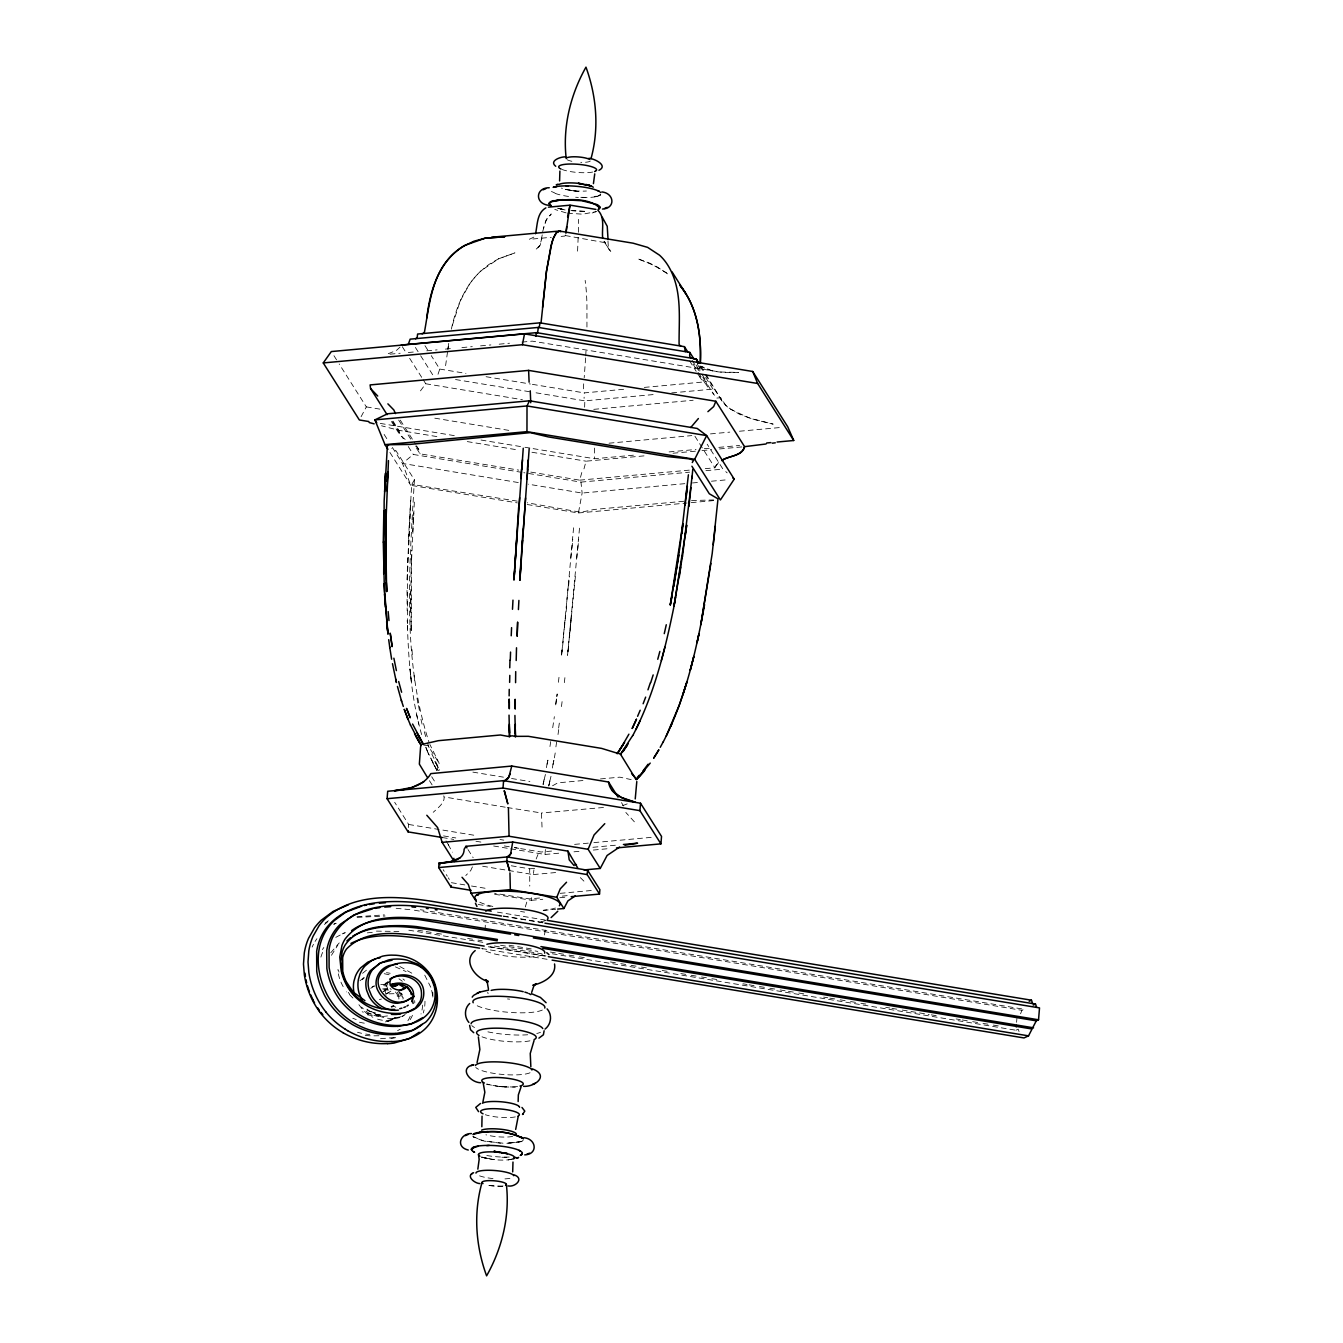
<?xml version="1.0" encoding="UTF-8"?>
<svg xmlns="http://www.w3.org/2000/svg" width="1343" height="1343" viewBox="0 0 1343 1343"><rect width="100%" height="100%" fill="white"/><g stroke="black" fill="none" stroke-linecap="round" stroke-linejoin="round"><path stroke-width="0.75" stroke-dasharray="5 3.75" d="M407.013 590.416L407.164 610.78M410.673 612.022L411.042 571.312L414.366 501.543M511.28 865.782L529.679 868.82L529.763 886.095M407.214 579.874L411.126 493.469L411.797 484.353L414.416 479.837L396.067 450.845L391.736 448.31M485.142 930.195L485.36 921.97M586.941 327.054L586.941 304.341A70.491 11.013 -87.3 0 0 586.119 289.064L585.162 280.385M607.993 241.236L608.312 247.062L610.78 251.611M407.13 579.79L407.634 558.503M408.423 539.114L410.656 500.217L407.332 570.003L407.5 628.994L407.332 620.432M411.243 559.83L411.579 550.412M411.529 559.88L411.227 630.303L410.84 621.675M578.447 232.272L578.38 219.362M507.268 807.529L541.464 812.985L542.152 830.259M412.721 531.61L413.778 513.076M585.716 355.861L586.068 349.818M412.939 522.125L413.493 513.009M699.804 371.054L700.307 363.198M585.615 357.876L584.188 377.736M583.685 383.829L583.5 388.312A5.741 0.89 -87.3 0 0 583.601 390.36L583.668 390.914M578.161 237.409L577.423 254.666M414.416 479.837C409.397 567.283 401.624 658.053 429.156 742.696M568.307 585.716L561.575 655.099L563.624 637.237M408.44 827.557L408.692 824.468L394.691 802.325M494.593 894.237L531.442 900.314L531.744 896.671M510.776 848.826L545.006 854.467L545.409 849.515M552.292 953.782L1015.929 1030.232L1016.416 1024.289M1016.584 1022.308L1016.92 1018.347M564.446 627.399L565.302 617.243M571.228 617.562L569.516 637.472M644.019 455.881L586.068 461.186L583.97 468.875M561.575 655.099L562.331 646.638M570.842 557.681L571.665 548.297M573.579 527.782L566.31 606.767M571.984 548.347L572.773 539.282M568.542 646.94L567.535 655.367L579.521 528.068M576.768 558L577.608 548.615M577.876 548.599L578.665 539.533M568.609 585.766L569.466 576.449M575.375 576.684L567.535 655.367M566.628 606.818L563.305 637.186M653.118 394.59L584.826 400.852L584.641 407.181M623.605 389.302L584.272 392.895L584.087 398.351M530.804 472.098L579.723 480.156L581.838 472.333M548.901 785.873L550.026 779.712M542.236 234.874L540.239 245.114L535.672 249.513L539.634 246.256L541.867 238.114M558.419 682.294L559.376 673.884M564.345 682.63L565.302 674.22M543.294 784.111L544.1 779.343M447.907 349.667L448.293 346.494M561.475 706.586L562.381 699.283M448.73 343.388L445.607 365.581A5.741 4.348 -70.5 0 1 444.164 367.361L443.576 367.814M482.641 866.235L533.322 874.578L533.91 869.928M552.712 727.721L554.357 716.675M558.638 728.057L559.611 720.973M558.016 734.52L558.923 728.007M544.486 934.98L545.527 927.895M549.959 746.54L550.865 740.648M555.901 746.876L556.791 741M554.407 757.888L555.263 752.617M439.127 770.613A4.079 1.377 44.2 0 0 437.23 770.059L439.161 763.277L429.911 744.509M527.195 504.515L578.413 512.976L582.123 493.066L580.965 482.12L523.804 472.686M705.663 377.484L713.015 389.101L712.915 392.945L714.493 395.295M542.673 231.55L545.946 220.403L551.251 213.973L546.668 219.027L543.327 228.192M545.426 774.458L543.092 784.027M550.999 776.304L548.615 785.957M525.331 906.911L527.312 900.347M702.389 375.05L706.603 381.697L706.452 385.005L707.744 387.019M451.366 329.153C455.092 311.593 461.572 294.251 472.635 279.965A70.205 53.132 -70.5 0 1 481.264 270.614L498.337 258.897L514.923 252.87L498.488 258.83L488.869 264.504L480.223 271.588A70.491 53.351 -70.5 0 0 469.026 284.901L460.129 301.151L451.617 327.658M543.059 784.614L543.915 780.921M548.985 784.883L549.858 781.206M705.26 468.657L714.896 467.784L718.186 462.664M443.761 795.845C446.061 801.989 437.365 808.469 433.218 812.297M387.691 981.683L387.724 985.074M523.434 1139.569L522.662 1140.845A25.551 5.49 4.7 0 1 520.631 1141.852L522.662 1140.845M320.893 957.123L321.615 954.907A36.328 33.172 65.2 0 1 323.462 950.659M536.159 858.983L537.972 854.517M565.537 234.975L564.832 236.066L559.041 236.586M472.434 866.856L470.721 870.533L465.786 875.535M1020.546 1013.814L1021.922 1010.322L1024.189 1009.281L430.146 911.326M331.452 955.293L337.848 945.086M423.129 379.616L425.748 383.762L419.536 392.122M312.13 947.067L313.456 944.28M715.265 466.306L719.344 461.824M361.099 416.699L366.337 406.895L339.191 364.003M407.886 1020.764L409.179 1018.531A31.208 28.488 65.2 0 0 411.092 1013.831M410.152 1019.723L411.428 1017.49A31.208 28.488 65.2 0 0 412.502 1015.107M330.731 952.808L339.242 942.904M322.438 949.551L323.814 947.52M315.085 941.426L316.914 938.723M390.897 991.134L385.961 993.954L393.852 993.686L398.703 996.959A6.933 6.346 65.2 0 1 398.871 999.024M400.08 347.065L396.47 350.422L387.825 353.864M565.336 235.545L606.885 242.999L604.736 242.059M533.859 237.123L529.226 239.323L551.318 237.291M370.702 988.347L374.344 985.88L370.601 987.659M362.56 973.306L368.385 968.588M359.991 980.743L364.608 977.033M362.257 979.702L364.322 977.754M438.019 374.261L439.765 369.073L431.254 355.626M521.823 472.367L413.258 454.454L402.48 463.436L410.723 485.31L517.324 502.886M597.165 196.397L600.724 194.668L594.261 196.75L597.282 196.246M324.418 924.488L327.474 921.986M395.01 1017.44L390.074 1020.646L395.832 1017.541M391.736 1007.334L393.65 1005.89L398.082 1008.744M325.207 923.027L328.38 920.778M390.36 981.229C378.76 985.594 387.724 982.488 387.422 989.338A7.689 7.017 65.2 0 1 386.381 993.216M383.074 991.587L387.237 989.22L385.844 983.311M387.237 989.22L383.88 991.218M402.363 1016.198L405.2 1014.401M335.8 937.347L344.446 932.831M552.544 785.773L557.815 782.851L583.013 780.535M397.578 1030.635L400.18 1029.258M336.002 923.229L333.736 924.269L337.496 922.607M384.048 984.436L388.58 982.354M381.446 999.041L379.397 999.528M391.401 1006.931L393.65 1005.89M401.859 1016.567L404.125 1015.526M1015.929 1030.232L1018.195 1029.191L1019.371 1032.448M386.767 993.585L389.05 992.544M392.341 1019.606L385.676 1022.308M627.198 803.886L622.363 805.75M521.638 1141.298L505.572 1143.413L519.523 1142.037L508.023 1143.246M399.593 1017.608L387.422 1020.512A33.659 30.721 65.2 0 1 381.294 1020.042A33.407 30.503 65.2 0 1 375.553 1018.43M342.196 933.872L345.47 932.646M391.048 1006.511L393.868 1005.454M372.078 986.92L373.992 986.266M567.535 213.184L582.828 214.192L596.393 211.573L595.117 211.993M592.213 212.983L594.11 212.345M390.192 1020.512L385.323 1021.905M512.472 1158.992L508.208 1159.848L514.453 1158.858M401.087 1016.752L391.938 1018.43A33.659 30.721 65.2 0 1 385.827 1017.96A33.407 30.503 65.2 0 1 374.949 1013.814L372.632 1012.269A35.539 32.45 65.2 0 1 370.433 1010.557M395.698 1037.652L388.261 1039.23M382.587 988.952L388.077 988.33M387.489 1015.912L382.369 1016.584A27.548 25.148 65.2 0 1 377.349 1016.215A27.33 24.963 65.2 0 1 368.452 1012.807L366.538 1011.548A29.126 26.591 65.2 0 1 361.603 1007.065M394.221 1037.535L379.733 1038.777M356.986 916.715L384.4 914.885M357.137 917.37L385.105 916.01M367.31 932.848L374.143 932.16M562.247 896.134L568.139 895.529M390.058 354.166L400.18 353.243M408.289 352.504L416.38 351.748M426.738 350.808L437.079 349.868M445.356 349.096L453.632 348.341M461.925 347.585L472.266 346.645M480.542 345.873L490.883 344.933M499.176 344.177L509.517 343.22M521.94 342.096L532.281 341.139L719.966 372.011L738.499 372.414C726.026 372.414 712.159 373.27 701.147 366.32M644.304 387.405L706.603 381.697M671.752 392.878L713.015 389.101M593.774 409.346L693.139 400.248M716.877 398.065L720.738 397.713L726.597 406.576L739.842 414.45L754.464 419.587L773.148 424.136L749.008 417.891L729.283 408.692L722.786 402.312L705.075 374.328M609.034 443.19L691.83 435.602M710.447 433.907L729.769 432.127M739.439 431.237L781.928 427.359M533.137 448.629L594.58 458.752L635.978 454.958M669.099 451.919L696.01 449.469M704.286 448.696L710.497 448.142M718.824 447.37L739.624 445.473M672.994 453.229L699.904 450.761M701.986 450.56L711.656 449.687M719.412 448.965L742.645 446.85M579.723 480.156L689.429 470.117M580.965 482.12L689.597 472.165M705.948 470.671L722.937 469.11L707.19 444.214M684.812 483.665L582.123 493.066L528.252 484.185M692.417 482.96L698.108 482.439M711.421 481.214L728.51 479.652M683.721 501.275L594.177 509.467L580.864 512.271L527.228 502.786M691.511 500.553L713.637 499.949M578.413 512.976L687.045 503.021M691.225 502.635L714.14 500.536M600.472 778.94L619.845 777.161L631.193 779.611M603.494 807.479L541.464 812.985M574.603 844.378L591.978 842.8M593.925 842.615L651.875 837.31M551.553 851.076L541.212 852.016L514.436 847.601M592.934 847.282L615.329 845.234M545.006 854.467L562.398 852.872M573.981 851.815L581.72 851.109M593.304 850.052L608.765 848.625M529.679 868.82L535.337 868.3M533.322 874.578L555.633 872.547M560.165 893.347L592.313 890.409M531.442 900.314L542.79 899.273M559.813 897.712L565.487 897.191M543.193 910.42L555.616 909.278M585.783 197.371L580.764 197.32M539.533 898.014L529.209 898.87L494.61 893.28M501.846 1157.263L506.865 1157.33M376.409 931.119L401.826 931.505M381.076 1015.661L375.385 1015.761A60.351 55.113 65.2 0 1 366.186 1014.569M378.944 1035.755L371.373 1035.873A78.717 71.867 65.2 0 1 363.416 1035.084M380.757 984.453L385.978 984.587M383.779 989.422L392.122 990.446M515.276 1087.108L499.277 1086.487L486.619 1084.389M473.005 1136.698L484.235 1141.114L503.004 1143.195M584.641 211.287L569.734 210.465M502.567 1186.423L487.828 1185.466M380.589 1014.754L377.635 1014.72A60.351 55.113 65.2 0 1 365.279 1012.74L362.174 1011.783M584.625 211.455L572.118 210.733M501.359 1086.672L508.275 1087.125M396.151 908.288L410.79 909.748M555.465 908.086L555.179 908.069A42.674 9.166 4.7 0 1 543.562 910.185M499.277 1086.487L502.735 1086.772M423.935 745.18L427.93 745.516L439.161 763.277M565.118 209.978L557.093 208.064L565.134 209.81M500.486 1143.229L482.288 1140.66L473.005 1136.531L474.566 1137.739M578.581 191.646L565.218 189.43L578.581 191.646L572.588 190.538A18.013 3.861 4.7 0 0 586.421 191.008M414.433 910.235L1021.922 1010.322M408.826 930.195L486.065 942.853M570.976 190.337L567.971 189.833A18.013 3.861 4.7 0 1 561.408 188.087M420.325 909.731L423.935 910.302M439.765 369.073L465.954 373.388M486.082 376.712L530.384 384.014M532.399 384.35L584.272 392.895M455.529 379.532L532.046 392.139M536.075 392.811L584.826 400.852M425.748 383.762L522.41 399.694M366.337 406.895L383.443 409.716M434.796 418.177L510.86 430.717M380.27 423.414L454.438 435.652M481.063 440.034L520.849 446.598M524.945 447.269L531.089 448.277M436.861 436.576L398.821 430.314L381.546 425.781M467.28 441.595L518.633 450.073M531.946 452.255L586.068 461.186M416.565 448.327L420.057 453.833L518.717 470.1M518.28 482.54L402.48 463.436L391.451 446.027M517.273 501.14L411.814 484.387M472.887 772.124L503.424 777.161M511.565 778.504L529.881 781.525M505.22 807.193L444.667 797.02M408.692 824.468L439.127 829.487M442.921 830.108L477.151 835.749M499.982 839.509L503.776 840.147M443.559 835.917L455.814 837.948M475.959 841.255L484.252 842.632M504.313 845.939L512.707 847.332M514.738 847.668L518.801 848.323M442.317 837.528L453.733 839.409M493.67 846.006L508.879 848.507M451.399 882.687L464.796 884.903M471.494 886.011L488.248 888.764M478.158 904.46L490.262 906.458M520.547 911.461L524.576 912.115M497.447 912.149L545.057 920.005M503.272 915.943L544.67 922.759M503.541 916.346L544.939 923.161M417.958 930.212L424.17 931.236M426.235 931.572L434.511 932.949M436.576 933.284L444.852 934.644M467.633 938.404L475.909 939.764M477.974 940.117L482.12 940.788M509.031 945.22L531.794 948.981M550.412 952.053L556.623 953.077M558.705 953.412L566.981 954.789M569.046 955.125L577.322 956.485M579.404 956.837L587.68 958.197M610.444 961.957L618.72 963.317M620.785 963.653L629.078 965.029M631.143 965.365L639.419 966.725M641.484 967.078L649.777 968.437M662.183 970.485L668.394 971.509M680.817 973.557L689.093 974.917M691.175 975.27L699.451 976.63M701.516 976.965L709.792 978.325M711.857 978.678L718.069 979.702M742.914 983.798L747.044 984.469M749.125 984.822L757.402 986.182M759.466 986.517L767.743 987.894M769.824 988.23L778.101 989.59M780.165 989.942L786.377 990.966M788.442 991.302L796.735 992.662M798.8 993.014L805.011 994.038M823.628 997.11L827.775 997.782M829.84 998.134L838.116 999.494M840.198 999.83L848.474 1001.206M850.539 1001.542L858.815 1002.902M860.897 1003.255L867.108 1004.279M885.725 1007.351L889.872 1008.022M891.937 1008.375L900.213 1009.735M902.295 1010.07L929.188 1014.502M931.27 1014.855L937.481 1015.879M956.098 1018.951L960.245 1019.622M962.31 1019.975L970.586 1021.335M972.668 1021.67L980.944 1023.047M983.009 1023.383L991.285 1024.743M993.367 1025.095L999.561 1026.119M500.553 945.254L537.804 951.398M494.425 946.009L542.035 953.866M490.094 946.714L545.98 955.931M488.298 946.781L546.265 956.334M481.717 948.527L547.944 959.439M386.465 972.651L390.192 973.272M384.216 973.692L391.669 975.337M383.712 985.644L386.364 986.081M566.125 212.899L554.777 209.441M562.952 209.424L555.616 207.729M558.621 208.518L561.693 209.189M484.454 1157.784L494.19 1159.647L481.549 1157.095L484.118 1157.834M554.877 193.039L552.326 191.848M712.143 370.786L701.096 366.27M395.379 966.876L406.14 971.593M398.367 991.604L403.219 994.878A6.933 6.346 65.2 0 1 403.404 996.942A6.849 6.245 65.2 0 1 402.917 999.074M399.811 966.49L412.519 973.591M352.789 1018.263L356.231 1019.572M370.702 1011.766L368.805 1010.507A29.126 26.591 65.2 0 1 367.008 1009.097M405.166 439.396L400.164 435.317L398.821 430.314L393.029 421.165M398.955 978.795L402.363 981.297M666.682 272.914L650.331 263.413L637.572 258.679L656.358 266.384L668.562 274.526M395.497 992.007L399.677 997.967M402.95 978.929L404.612 980.256M702.271 380.052L701.65 379.549A5.741 5.254 65.2 0 1 700.24 377.618L699.72 376.04M390.024 988.498L391.249 989.539M352.957 998.067L346.679 991.839M634.366 821.815L625.838 812.465M583.92 881.126L580.193 877.499M725.757 471.611L727.167 472.87M415.608 446.027L418.647 449.166L420.057 453.833M399.022 991.889L402.245 998.873M397.293 992.124L400.65 998.957M358.917 1004.715L362.106 1008.912A35.539 32.45 65.2 0 0 368.1 1014.351L370.416 1015.896A33.407 30.503 65.2 0 0 372.85 1017.239M448.176 844.478L452.406 852.15M424.741 975.136L430.767 987.239M700.777 366.186L704.974 372.817M706.032 374.479L722.769 402.279M699.837 366.051L703.967 372.582M697.269 364.205L701.466 370.853M696.094 365.095L700.291 371.742M689.547 360.814L696.194 371.323M697.302 373.069L700.626 378.323M609.873 250.621L603.981 241.304M604.149 241.606L609.168 249.529M694.935 436.24L702.288 447.874M704.387 451.181L714.896 467.784M424.959 345.655L428.115 350.641M415.407 347.468L419.604 354.099M420.661 355.761L433.386 375.872M402.296 346.695L406.493 353.327M409.649 358.312L422.256 378.222M400.315 420.174L415.423 444.063M416.498 445.758L418.647 449.166M398.72 420.107L411.311 440.017M392.441 421.584L403.269 438.691M408.238 446.514L413.258 454.454M391.417 421.501L400.164 435.317M621.507 802.61L623.488 805.968M384.115 434.41L388.698 441.662M333.954 355.71L336.573 359.857M389.906 452.44L410.723 485.31M431.691 776.758L436.005 783.573M429.441 780.669L433.688 787.384M468.002 849.565L473.139 857.673M446.01 840.869L450.593 848.088M443.173 869.693L444.197 871.322M446.245 874.562L447.286 876.19M448.31 877.818L449.334 879.447M692.165 360.411L698.578 370.55M702.842 377.299L713.519 394.204M693.106 364.171L697.37 370.92M698.427 372.615L706.938 386.096M436.828 770.227L427.997 752.718L436.828 770.227L431.338 760.138M434.847 761.38L438.859 768.465M431.791 753.943L439.581 769.841M435.804 763.093L438.59 768.481M343.153 986.635L341.592 983.58A41.482 37.873 65.2 0 1 338.235 973.373L337.697 969.797M400.936 993.014L402.9 997.916M425.781 747.178L427.913 752.584M425.966 747.615L427.981 752.768M427.443 743.032L429.391 748.555L428.283 745.197M421.618 734.571C411.008 697.504 408.39 658.708 407.248 620.348M424.304 731.75L425.932 737.441M384.971 990.261L386.364 996.17M420.947 719.26L422.407 725.539M416.582 714.342L418.815 724.246M338.453 969.831L338.956 972.131M418.512 705.595L419.805 712.462M417.002 698.125L418.227 705.579M414.097 675.495L414.937 683.083M411.999 649.592L412.57 658.271M411.227 630.303L410.605 591.743M594.546 448.075L594.58 458.752M600.724 194.752A25.551 5.49 4.7 0 1 598.441 196.011M595.788 196.699A25.551 5.49 4.7 0 1 575.643 197.236M568.542 196.464A25.551 5.49 4.7 0 1 551.419 191.478M592.649 172.055A19.02 4.079 4.7 0 1 562.113 169.503M590.316 161.026A12.205 2.619 4.7 0 1 580.78 162.335M571.866 161.294A12.205 2.619 4.7 0 1 567.182 159.733M545.762 920.358A31.913 6.849 4.7 0 1 539.332 922.037M492.831 906.441A42.674 9.166 4.7 0 1 478.309 901.422M542.522 954.789A31.477 6.765 4.7 0 1 508.947 956.35A31.477 6.765 4.7 0 1 482.171 948.192M540.49 1032.28A36.11 7.756 4.7 0 1 536.764 1033.489M527.698 1034.765A36.11 7.756 4.7 0 1 484.957 1031.172M474.515 1027.513A36.11 7.756 4.7 0 1 471.796 1025.532M542.32 1010.054A36.11 7.756 4.7 0 1 508.577 1012.303A36.11 7.756 4.7 0 1 475.254 1004.682M529.948 1040.825A29.882 6.413 4.7 0 1 482.003 1036.813M517.575 1086.521A20.8 4.465 4.7 0 1 486.837 1083.952M530.049 1072.738A28.505 6.127 4.7 0 1 501.073 1074.299A28.505 6.127 4.7 0 1 475.791 1067.416M515.309 1116.906A19.457 4.18 4.7 0 1 485.31 1114.724M509.232 1157.045A25.551 5.49 4.7 0 1 485.192 1155.232M512.64 1136.43A18.131 3.895 4.7 0 1 485.931 1134.785M511.633 1159.244A18.013 3.861 4.7 0 1 491.303 1159.294L481.549 1157.095L486.854 1158.522A18.013 3.861 4.7 0 1 481.751 1157.062M509.92 1178.315A19.02 4.079 4.7 0 1 502.383 1178.986M492.999 1178.566A19.02 4.079 4.7 0 1 478.36 1175.326M503.037 1185.919A12.205 2.619 4.7 0 1 485.83 1184.677M509.652 999.142A22.059 4.734 4.7 0 1 507.503 998.94M488.18 993.635A22.059 4.734 4.7 0 1 487.862 992.192M431.657 990.429A42.976 39.249 65.2 0 1 432.748 997.161M424.976 1001.223A37.671 34.398 65.2 0 1 423.28 1012.941M379.616 1015.157A27.33 24.963 65.2 0 1 372.699 1012.857M422.642 1005.135A37.671 34.398 65.2 0 1 421.014 1013.982M369.745 1034.563A78.717 71.867 65.2 0 1 365.682 1034.043M361.636 1033.287A78.717 71.867 65.2 0 1 357.507 1032.263M414.668 1000.569A31.208 28.488 65.2 0 1 414.786 1002.969M375.285 1012.605A21.37 19.507 65.2 0 1 373.388 1012.37M371.507 1011.934A21.37 19.507 65.2 0 1 364.977 1008.744M364.306 1023.181A66.478 60.704 65.2 0 1 357.423 1021.687M349.533 994.038A49.624 45.309 65.2 0 1 348.257 992.376M432.748 992.208A31.208 28.488 65.2 0 1 432.815 997.026M556.438 698.948L555.532 706.25L557.194 693.945L556.438 698.948M547.289 762.757L546.383 767.793L547.91 760.155L547.289 762.757M553.232 763.126L552.309 768.162L553.853 760.423L553.232 763.126M411.344 681.74L409.984 668.965L411.344 681.74"/><path stroke-width="1.5" d="M385.794 572.722L386.666 591.508L385.575 531.056L388.463 460.599M526.96 431.657L527.01 405.955L529.495 400.802L697.202 428.451L706.653 435.585L734.218 479.132L720.402 499.965L694.667 459.306L526.96 431.657L384.988 444.651L374.915 419.889L387.523 413.795L529.495 400.802M383.292 542.136L383.846 510.894M515.175 733.127L515.326 724.347M516.518 647.779L516.199 660.504M509.131 695.875L509.232 689.379M509.635 682.395L509.803 675.378M515.578 682.664L515.712 671.601M385.693 519.456L385.961 509.92M386.18 509.87L386.029 572.672M509.752 667.773L509.987 660.202M510.273 660.236L510.558 652.077M426.805 815.268L437.6 827.54L442.149 842.38L509.064 836.253L508.409 807.781M523.015 529.276L519.909 580.126L520.899 561.139M462.026 877.281L468.354 884.5L471.04 893.213L510.34 889.62L509.954 872.9M608.043 239.642L607.237 226.312L602.235 217.18M511.213 635.776L511.582 627.634M514.654 570.893L513.966 579.84L516.652 539.92M593.421 183.638L594.748 173.851M384.585 491.907L385.542 473.156L385.038 482.389M386.918 490.833L387.875 472.148M515.292 560.87L523.25 448.243M515.678 1129.413L518.163 1116.671M512.489 609.286L512.976 600.136M518.415 609.571L518.902 600.422M523.334 529.31L529.192 448.528M387.153 481.348L387.657 472.182M530.737 402.749L530.25 390.813M518.65 507.251L513.966 579.84M421.266 745.583L421.299 744.878A4.079 1.645 56.8 0 1 422.692 744.24L438.406 740.681L500.435 734.99L509.517 736.652L509.383 724.112M519.909 580.126L525.566 497.968M687.7 351.816L684.426 346.662L539.936 322.84L539.282 327.524M694.113 359.236L689.782 352.386L538.358 327.423L537.569 332.812M518.918 507.251L519.623 497.665M520.765 478.561L521.504 469.026M526.993 478.863L527.715 469.328M721.829 460.498C728.712 455.579 742.444 456.318 744.576 446.665L715.853 401.272L528.622 370.399L529.108 382.184M521.789 469.026L522.494 459.843M527.396 469.295L528.118 460.095M521.739 550.798L522.595 540.222M442.317 837.528L408.087 831.888L387.086 798.699L387.691 791.262L503.608 780.652L640.527 803.232L661.528 836.42L660.924 843.857L616.487 847.92M408.087 831.888L408.188 830.645M420.611 746.658L419.352 764.117L427.326 777.312M471.141 890.359L451.03 887.051L438.691 867.561L439.06 863.196C447.924 862.374 464.124 861.434 464.141 849.229L465.954 846.308L512.724 842.027L567.971 851.143L577.725 867.964M451.03 887.051L451.147 885.591M387.086 798.699L503.004 788.072L503.608 780.652M438.691 867.561L506.764 861.316L509.601 870.6L506.764 861.316L507.134 856.952L510.592 854.165L512.724 842.027M571.161 896.671L599.515 894.069L587.176 874.578L587.546 870.214L507.134 856.952L439.06 863.196L440.084 864.825M599.515 894.069L599.885 889.704L587.546 870.214M636.8 781.542L635.239 798.917M660.924 843.857L639.923 810.652L640.527 803.232M533.322 937.901L1036.276 1020.831L1038.542 1019.79L1039.516 1007.905L439.279 908.942C403.118 903.352 352.286 899.323 332.476 937.666A49.876 45.528 65.2 0 0 329.052 949.518L329.102 967.514A65.371 59.68 65.2 0 0 333.836 984.218L336.17 989.254A61.862 56.473 65.2 0 0 359.588 1014.821L361.569 1016.013A71.532 65.303 65.2 0 0 373.774 1021.587L377.853 1022.862A78.717 71.867 65.2 0 0 393.986 1025.431C408.222 1026.237 424.858 1021.738 431.774 1008.089A31.208 28.488 65.2 0 0 434.242 986.35L431.858 979.719A25.752 23.502 65.2 0 0 426.554 972.349C407.886 949.014 357.188 972.198 387.59 998.302A21.37 19.507 65.2 0 0 399.912 1002.231L405.955 1001.106M680.783 346.091L680.263 345.739A5.741 4.348 -70.6 0 1 679.088 344.194C678.853 318.392 682.479 290.138 668.68 266.602A70.491 53.351 -70.5 0 0 659.514 255.17L647.611 247.364L633.073 243.184L559.83 231.114L556.657 232.373L553.87 237.107A70.205 10.962 -87.3 0 0 551.721 243.452L546.467 271.37L541.195 321.447A5.741 0.89 -87.3 0 1 540.826 322.74L540.675 322.992M565.923 233.246L569.969 205.328L567.602 216.978M542.538 307.48L546.416 271.706L550.764 247.162A70.491 11.013 -87.3 0 1 553.618 237.711L556.12 233.011L559.242 231.046L560.971 231.617L559.83 231.114M691.897 478.528L692.77 469.395M691.897 466.239L709.322 493.771L718.001 498.841L712.21 553.484L700.828 624.68M566.679 226.665L566.091 232.171M426.738 318.09C429.458 296.031 435.417 272.982 450.946 256.312A70.491 64.363 65.2 0 1 463.973 245.92L474.113 241.169L485.394 238.131L504.733 236.771L485.209 238.164L465.198 245.232A70.205 64.095 65.2 0 0 455.126 252.299C431.842 272.142 429.424 304.374 424.455 332.141A5.741 5.254 65.2 0 1 422.776 333.551L422.071 333.853M715.853 401.272L713.67 406.593L707.912 411.663M687.112 486.3L685.115 504.934M686.441 495.517L687.398 486.367M690.906 487.61L688.993 506.311M688.405 474.784L680.229 545.006L673.85 586.354M692.115 476.094L682.513 556.287M715.332 526.137L713.251 544.637M481.835 1126.727L482.053 1116.167M559.595 180.952L559.897 171.098M512.976 1162.048L512.69 1171.902M618.065 797.154L608.564 782.012L511.767 766.047L508.812 777.278L504.75 780.619L507.872 778.688L510.172 774.021M682.848 523.904L670.275 604.921L672.071 596.191M681.925 533.473L683.134 523.971M685.434 534.699L686.642 525.214M686.743 525.281L673.985 606.23L682.429 556.22M710.867 563.422L700.828 624.596M549.253 187.751C535.37 187.55 534.699 203.649 548.464 205.278M469.63 1025.38L470.52 1029.712L473.743 1032.717M472.618 1065.1L473.777 1064.63C458.232 1067.87 470.134 1082.659 480.693 1082.727M471.494 1133.559C460.313 1133.274 455.193 1147.04 468.271 1150.044M602.487 209.055C615.698 208.484 614.523 193.258 601.865 191.915M538.929 1038.139L543.395 1034.798L544.116 1030.769M523.619 1086.353C535.135 1086.974 549.841 1075.407 532.298 1068.843M524.727 1154.879C538.19 1154.359 536.545 1138.998 524.106 1137.722M678.92 554.995L670.275 604.921M679.189 577.456L680.783 566.998M689.782 352.386L689.664 356.18L690.957 358.094M698.847 363.13L696.228 358.984L536.478 332.644L535.773 336.27M704.571 604.568C695.993 651.607 685.299 699.183 663.207 741.974M684.426 346.662L685.35 351.614M673.985 606.23L675.579 597.417M368.855 421.534L359.353 419.973L323.26 362.929L522.41 344.698L524.509 333.87L752.718 371.491L787.737 426.822L793.73 440.504L777.077 442.032M673.8 607.305C664.835 651.288 653.789 695.556 632.788 735.544M531.677 992.376L533.708 986.266L536.193 983.647L533.893 984.906M477.839 1169.149L479.166 1159.362L478.494 1154.56M664.265 633.644L666.279 624.747M591.004 158.642C599.297 128.592 596.577 96.26 585.968 67.15C570.422 94.749 562.566 126.981 566.209 158.608M482.036 1182.461C473.273 1213.065 475.724 1246.119 486.602 1275.85C502.148 1248.268 510.021 1216.019 506.361 1184.392M535.538 233.749C537.553 224.835 536.797 213.033 545.862 207.88M661.344 660.555L664.852 647.276M657.751 659.279L659.866 651.422M557.681 909.093L563.892 908.523L556.757 897.275L560.266 888.848L566.545 882.233M584.02 869.945L600.254 868.451L588.116 849.296L594.076 834.943L604.786 823.679M599.868 208.115C589.241 197.303 567.317 199.234 552.426 200.997A25.551 5.49 4.7 0 0 550.177 201.97L562.23 199.671L581.804 200.728L596.812 204.489L599.952 206.889L598.239 209.508A25.551 5.49 4.7 0 0 599.297 208.736L599.297 208.736M521.806 1154.527L522.309 1153.503M682.865 694.684L686.861 682.059L679.239 705.243L666.296 735.947M511.767 766.047L430.834 773.618C424.237 785.353 407.936 789.953 394.372 790.725L411.965 787.468L423.683 781.945M650.683 682.714L653.168 674.925M482.943 1101.797L484.84 1092.262L483.195 1082.962M647.964 689.832L650.398 682.63M477.067 1062.598L479.854 1049.504L478.36 1036.914M563.892 908.523L567.904 900.901L575.224 895.949M600.254 868.451L607.086 855.491L619.576 847.047M475.288 1146.754L471.343 1149.457L472.467 1147.761L478.309 1146.25M510.995 853.057L509.098 856.347L507.134 856.952M643.129 703.749L645.664 697.118M552.091 960.127L1024.004 1037.938L1028.52 1035.856L1036.276 1020.831M690.722 427.544L698.394 418.529M637.589 716.323L640.191 710.246M670.761 726.362L672.088 723.323M534.01 1040.707L530.25 1053.483L530.854 1066.862M635.843 729.669L640.158 720.587M694.667 459.306L706.653 435.585L527.01 405.955L374.915 419.889L376.762 422.793M619.593 750.334L628.91 734.168M521.101 1086.772L518.348 1094.914L518.146 1101.545M660.236 747.329L663.224 741.856M509.031 715.131L509.517 736.652L510.592 736.182A4.079 3.593 19.9 0 1 514.335 736.367L528.37 736.317L601.647 748.404L618.166 753.473A4.079 2.501 -44.5 0 1 620.5 754.296L632.687 735.528M692.283 462.529L693.576 460.229L689.698 458.903L667.824 456.62L548.263 436.895L530.3 432.631L409.984 444.415L389.504 444.734L387.388 445.708L384.165 500.788L383.695 573.763M623.102 751.576L628.188 743.686M472.199 997.144L473.122 995.868M623.303 744.274L617.125 753.708L624.562 742.444M627.013 745.583L620.348 754.464M323.26 362.929L331.318 351.564L524.509 333.87M557.781 911.242L551.1 917.588M642.777 771.218L648.098 764.201M650.23 763.093L636.431 779.662L644.892 770.244M637.002 777.866L639.184 775.347M639.134 776.741L643.599 771.789M469.681 1003.473C464.292 1008.341 464.141 1017.054 468.892 1022.426M475.187 950.609C461.958 961.118 475.724 978.476 488.315 981.515L485.562 979.685L487.576 982.656L487.123 981.599L488.432 988.952M545.04 1029.091C551.352 1024.356 552.393 1014.771 547.105 1008.895M346.897 940.906L350.54 937.683M565.655 156.913C561.458 156.426 548.515 160.69 555.733 166.28M598.961 170.292C608.681 165.508 593.975 158.356 588.771 158.34M480.492 1103.476L475.758 1107.404L478.578 1111.651M523.199 1113.951L522.528 1114.472L524.794 1111.131L521.974 1107.455M473.609 1172.708C465.282 1175.914 474.851 1183.569 479.921 1183.569M508.04 1185.936C515.594 1187.43 524.828 1178.113 513.697 1174.772M422.927 1017.541L411.193 1024.071L397.461 1026.472M422.189 1024.373C412.704 1032.616 399.61 1035.05 387.372 1034.58A81.688 74.587 65.2 0 1 352.302 1024.457L350.17 1023.081A67.973 62.063 65.2 0 1 324.385 995.012L321.884 989.455A72.656 66.327 65.2 0 1 318.778 980.608A70.709 64.548 65.2 0 1 316.73 971.207L316.663 951.264A56.037 51.152 65.2 0 1 320.524 937.968C330.378 915.221 355.845 904.846 379.062 902.395A192.133 175.413 65.2 0 1 404.512 901.774A261.415 238.668 65.2 0 1 417.069 902.647L501.476 916.01M419.201 1032.247L409.598 1038.525L393.919 1043.091A81.251 74.184 65.2 0 1 387.439 1043.696M473.76 995.264L479.736 992.108L488.651 990.093M408.306 344.362L410.152 339.158L538.358 327.423M472.367 1173.429L471.376 1174.185M472.971 1134.55C488.567 1129.262 508.191 1131.024 522.931 1138.428M390.695 965.231C379.23 967.514 371.977 981.364 378.525 991.638A21.068 19.238 65.2 0 0 381.446 995.818A22.73 20.749 65.2 0 0 385.323 999.343L386.818 1000.334A21.337 19.473 65.2 0 0 397.646 1003.271L403.689 1002.147L413.997 996.489L406.711 986.769C401.188 994.29 385.525 987.743 391.048 978.946C401.758 970.166 423.062 976.21 423.716 991.436A19.155 17.493 65.2 0 1 422.407 1000.317C417.824 1011.329 404.327 1013.931 393.633 1013.411A66.478 60.704 65.2 0 1 380.019 1011.245C364.86 1007.166 351.547 996.422 345.05 982.035A53.821 49.137 65.2 0 1 341.223 971.09L339.762 956.955L341.961 945.506A36.328 33.172 65.2 0 1 345.033 939.126C366.639 911.024 407.416 916.732 438.305 920.811L1038.542 1019.79M413.997 996.489L405.787 1001.307M474.331 1133.492L473.542 1134.08A25.551 5.49 4.7 0 1 475.791 1133.106M351.564 930.632C367.092 919.367 387.304 918.159 405.838 918.646A241.79 220.756 65.2 0 1 418.882 919.569L510.558 934.14M394.372 986.366L398.535 983.999L404.444 987.81M398.535 983.999C395.933 988.364 385.81 984.436 393.885 983.731C401.406 981.733 413.09 984.234 413.543 993.652A12.994 11.869 65.2 0 1 411.68 1001.609M406.711 986.769L399.526 990.681M389.688 979.148C400.835 971.795 420.762 977.586 421.45 992.477A19.155 17.493 65.2 0 1 420.158 1001.358L415.356 1008.056L406.022 1012.907M406.963 1006.041L408.255 1005.185M460.196 857.724L450.392 861.719L439.06 863.196M352.588 936.256C376.292 922.624 405.15 926.217 431.036 929.893L497.263 940.805M345.218 912.518L334.239 920.61A57.615 52.612 65.2 0 0 326.114 930.581C317.049 945.069 316.36 963.451 321.044 979.567A72.656 66.327 65.2 0 0 324.15 988.414L326.718 993.938A67.973 62.063 65.2 0 0 352.437 1022.023L354.586 1023.332A81.822 74.704 65.2 0 0 395.816 1033.371M415.625 338.856L417.203 337.311L417.606 334.038L539.936 322.84M513.127 1158.74L515.678 1157.28M550.932 201.702L549.136 203.431L551.167 205.932C548.934 205.865 549.421 201.131 549.119 203.582L551.184 205.781M350.926 943.39C373.404 932.16 399.744 935.517 423.75 938.958L479.636 948.175M344.933 912.468L361.687 906.156M721.627 460.515C728.796 455.713 742.091 456.267 744.576 446.665L766.081 443.979M1029.191 1001.24L1031.458 1000.199L1032.633 1003.473M1033.22 1005.101L1035.487 1004.06L1036.662 1007.317M403.807 1007.519L405.536 1006.797M604.551 208.45L607.221 207.359M479.736 992.108L477.067 993.182M468.019 1134.55L465.349 1135.641M543.109 189.816L544.033 189.447M544.62 189.212L545.778 188.742M471.108 1065.704L472.031 1065.335M532.55 1084.321L533.708 1083.868M534.279 1083.616L535.219 1083.247M526.792 1154.258L527.95 1153.788M528.538 1153.553L529.461 1153.184M553.047 200.963L554.105 200.577M636.028 779.494L620.718 754.565M390.326 985.225C397.998 982.405 410.706 984.822 411.294 994.693M555.649 186.778L557.244 186.291M516.333 1158.22L518.633 1157.448L517.357 1157.867M556.237 184.78L558.117 184.142M348.374 904.813L333.232 911.343L321.262 920.19A64.783 59.159 65.2 0 0 314.547 927.828L308.571 938.253A62.198 56.775 65.2 0 0 304.29 953.01L303.484 964.123L304.357 974.884A76.786 70.105 65.2 0 0 306.59 985.107A78.817 71.968 65.2 0 0 309.948 994.71L311.291 997.731A74.285 67.822 65.2 0 0 319.449 1011.548M375.771 958.818L367.646 962.243L360.596 967.934A30.721 28.052 65.2 0 0 355.408 976.26L353.914 981.33A28.421 25.953 65.2 0 0 353.528 989.489A29.177 26.642 65.2 0 0 354.518 994.995M521.403 1137.068L522.964 1138.276C508.963 1130.806 491.823 1130.856 476.446 1132.77M399.694 1008.694L401.926 1008.14M532.701 985.258C542.606 983.21 556.69 976.143 554.541 963.972M364.205 905.535L366.723 904.997M372.666 908.825L354.082 914.885L340.451 924.169A50.077 45.729 65.2 0 0 326.702 950.542L326.853 968.555A65.371 59.68 65.2 0 0 331.57 985.258L333.92 990.295A61.862 56.473 65.2 0 0 357.339 1015.862L359.303 1017.071A75.728 69.131 65.2 0 0 397.444 1026.321M624.965 845.251L637.589 843.186L623.421 844.495M556.086 200.359L564.564 199.754M392.274 964.828L397.343 964.106M369.241 904.527L374.294 903.738M375.066 908.372L379.884 907.633M555.985 186.66L553.131 187.332A25.551 5.49 4.7 0 1 576.634 186.308A25.551 5.49 4.7 0 1 599.146 191.411M772.225 443.207L775.297 442.821M400.701 1014.032L396.168 1014.452A63.507 57.984 65.2 0 1 391.367 1014.368M392.072 960.195L380.657 962.813L370.366 970.62A24.443 22.311 65.2 0 0 367.445 975.79L366.253 979.786A22.361 20.414 65.2 0 0 365.951 986.215A22.982 20.984 65.2 0 0 366.74 990.546L369.14 996.472A26.826 24.493 65.2 0 0 372.901 1001.844A29.126 26.591 65.2 0 0 377.853 1006.327L379.75 1007.586A27.33 24.963 65.2 0 0 381.748 1008.694M487.945 1131.545L479.468 1132.166M548.448 207.158L570.204 205.16L595.906 209.407M491.555 237.241L559.242 231.046M401.255 345.033L536.478 332.644M528.622 370.399L370.097 384.921L370.584 388.58L387.086 414.651M766.685 442.989L770.832 442.602M575.056 864.657L576.449 864.523M486.787 1145.629L489.255 1145.411M379.33 903.184L385.475 902.748M384.719 907.096L390.645 906.676M398.435 1010.121L395.933 1010.322A27.548 25.148 65.2 0 1 390.914 1009.953A27.33 24.963 65.2 0 1 382.016 1006.545L380.103 1005.286A29.126 26.591 65.2 0 1 375.167 1000.804A26.826 24.493 65.2 0 1 371.407 995.432L368.989 989.506A22.982 20.984 65.2 0 1 368.2 985.158A22.361 20.414 65.2 0 1 368.519 978.745L369.694 974.749A24.443 22.311 65.2 0 1 372.615 969.579L379.683 963.384L388.463 959.993A46.065 42.069 65.2 0 1 394.322 959.137L396.319 959.053A51.084 46.636 65.2 0 1 402.547 959.355A49.221 44.94 65.2 0 1 406.795 960.077L417.589 964.089L425.765 970.183A31.963 29.193 65.2 0 1 430.918 976.764L434.444 984.62A36.899 33.693 65.2 0 1 436.274 996.002A37.671 34.398 65.2 0 1 435.35 1004.849A37.957 34.666 65.2 0 1 425.647 1022.191L412.654 1030.266L395.832 1033.522M394.641 1009.399L388.95 1009.5M565.722 185.67L568.139 185.888M591.021 185.905L578.397 183.353L591.021 185.905L585.716 184.478A18.013 3.861 4.7 0 1 593.27 187.214M426.335 908.405L428.115 908.64M494.006 1151.354L507.352 1153.57L494.006 1151.354L499.982 1152.462A18.013 3.861 4.7 0 0 478.847 1155.366M501.611 1152.663L504.599 1153.167A18.013 3.861 4.7 0 1 513.664 1158.438M435.233 909.698L437.012 909.983M522.41 344.698L757.637 383.477L793.73 440.504M503.004 788.072L639.923 810.652M509.064 836.253L588.116 849.296M506.764 861.316L587.176 874.578M510.34 889.62L556.757 897.275M491.236 911.125L431.204 901.22C396.118 895.932 354.283 892.726 325.778 918.092A64.783 59.159 65.2 0 0 319.063 925.747L313.087 936.172A62.198 56.775 65.2 0 0 308.806 950.911L308 962.041L308.873 972.802A76.786 70.105 65.2 0 0 312.113 986.316A78.817 71.968 65.2 0 0 314.48 992.628L315.806 995.65A73.999 67.553 65.2 0 0 325.896 1011.967M547.121 920.341L1031.458 1000.199M544.939 923.161L1035.487 1004.06M514.688 934.829L518.834 935.517M497.447 939.428L416.481 926.586A235.394 214.93 65.2 0 0 403.756 925.696C383.376 925.31 358.212 926.368 345.319 944.75A30.469 27.817 65.2 0 0 342.146 951.935L340.87 961.773L342.18 972.063A47.693 43.547 65.2 0 0 345.587 981.767L347.401 985.292M540.927 946.597L1033.539 1027.815M542.79 948.326L1031.273 1028.872M484.168 946.093L428.283 936.877C401.322 933.536 367.495 927.56 346.528 948.997A24.543 22.411 65.2 0 0 342.666 957.677L342.767 971.274A41.482 37.873 65.2 0 0 346.108 981.498L353.142 992.007L364.927 1000.669M548.33 956.669L1028.52 1035.856M369.224 422.558L374.16 423.851M598.004 190.824L599.163 191.193M473.407 1151.807L474.633 1152.21A25.551 5.49 4.7 0 1 471.511 1148.735M531.576 993.702L540.406 997.429L546.097 1002.734M598.021 205.261L600.069 207.611M345.285 1029.242L347.619 1030.652M343.086 1032.733L340.769 1031.34A74.251 67.788 65.2 0 1 319.416 1011.581M519.12 1150.33L520.245 1151.152M574.099 865.614L569.197 859.805L567.971 851.143M377.736 396.034L370.584 388.58M597.92 210.331C605.357 217.6 601.597 228.982 602.705 238.198M546.769 952.724L548.951 954.604M387.892 403.857L393.835 409.951L395.446 413.577M732.808 477.873L734.218 479.132M612.358 790.859L621.137 797.373L635.121 802.124C624.428 799.505 610.142 794.737 608.564 782.012M631.563 773.585L635.34 777.681M679.793 285.32A70.491 64.363 65.2 0 1 686.76 295.191C698.746 315.588 701.331 339.964 700.307 363.198C701.415 337.966 698.159 311.089 683.335 289.92A70.205 64.095 65.2 0 0 680.649 286.361M476.966 906.491L475.439 903.251M672.071 271.907L685.837 293.664M384.988 444.651L387.942 449.317M465.954 846.308L466.978 847.937M442.149 842.38L454.27 861.551L453.85 858.311M471.04 893.213L476.379 901.657M414.517 733.58L421.215 745.566L410.471 725.019M416.85 732.506L423.448 744.542L412.586 724.045M415.507 735.578L419.05 741.924M417.74 734.554L421.182 740.95M362.039 1000.266L359.034 992.897A29.177 26.642 65.2 0 1 358.044 987.407A28.421 25.953 65.2 0 1 358.447 979.232L359.941 974.162A30.721 28.052 65.2 0 1 365.111 965.852L372.162 960.144L382.402 956.199A52.495 47.928 65.2 0 1 391.3 955.125L395.9 955.242A55.063 50.279 65.2 0 1 405.485 956.887C419.352 960.497 431.153 971.342 435.283 985.141A42.976 39.249 65.2 0 1 437.432 998.437A43.849 40.021 65.2 0 1 435.451 1012.068L434.293 1015.308A43.782 39.971 65.2 0 1 428.837 1024.743C421.551 1034.16 410.068 1039.465 398.435 1041.01A81.251 74.184 65.2 0 1 391.955 1041.614M313.154 1000.199L310.586 994.676M407.248 717.363L410.505 725.17M752.718 371.491L757.637 383.477M401.272 700.123L403.303 706.418M401.641 701.415L397.444 686.441M398.67 681.505L401.607 692.233M411.747 997.53L413.124 1003.439M395.665 679.088L396.454 682.529L392.475 663.677M393.868 658.188L396.386 670.61M389.638 646.705L391.636 659.212M388.698 639.671L389.806 647.679M305.012 973.171L305.432 976.428M386.616 621.624L387.976 634.181L384.048 583.685M387.59 630.673L384.534 593.623L385.374 607.07M515.208 726.445L515.46 736.938L514.923 715.45M388.161 611.535L388.983 620.567M509.266 726.16L509.568 732.858M384.434 592.532L383.292 542.085M386.381 582.61L386.666 591.508M385.642 562.432L385.407 541.111M600.052 192.015A25.551 5.49 4.7 0 1 600.69 192.603M559.544 168.16A19.02 4.079 4.7 0 1 577.557 164.266A19.02 4.079 4.7 0 1 595.822 170.964M595.268 171.266A19.02 4.079 4.7 0 1 594.563 171.551M561.089 169.067A19.02 4.079 4.7 0 1 560.216 168.614M558.906 184.562A18.013 3.861 4.7 0 1 581.267 183.706M567.082 157.719A12.205 2.619 4.7 0 1 578.229 156.93A12.205 2.619 4.7 0 1 589.56 159.414M485.746 911.142A31.913 6.849 4.7 0 1 523.921 909.429A31.913 6.849 4.7 0 1 547.424 919.284M476.211 899.928A42.674 9.166 4.7 0 1 515.796 891.567A42.674 9.166 4.7 0 1 559.326 905.753M486.871 944.28A31.477 6.765 4.7 0 1 523.636 944.381A31.477 6.765 4.7 0 1 544.603 953.127M471.091 1023.819A36.11 7.756 4.7 0 1 505.069 1018.85A36.11 7.756 4.7 0 1 542.773 1028.57M473.206 1002.751A36.11 7.756 4.7 0 1 508.174 996.724A36.11 7.756 4.7 0 1 544.754 1008.039M477.201 1034.009A29.882 6.413 4.7 0 1 509.115 1028.822A29.882 6.413 4.7 0 1 534.061 1039.583M479.015 1035.419A29.882 6.413 4.7 0 1 477.957 1034.714M484.403 1083.012A20.8 4.465 4.7 0 1 501.191 1077.674A20.8 4.465 4.7 0 1 521.772 1085.429M521 1085.732A20.8 4.465 4.7 0 1 520.043 1086.034M475.388 1065.553A28.505 6.127 4.7 0 1 475.791 1064.999M476.429 1064.495A28.505 6.127 4.7 0 1 502.03 1062.128A28.505 6.127 4.7 0 1 529.78 1068.021M530.804 1068.692A28.505 6.127 4.7 0 1 531.946 1070.018M483.044 1113.834A19.457 4.18 4.7 0 1 498.74 1108.848A19.457 4.18 4.7 0 1 517.978 1116.1M482.406 1103.241A19.02 4.079 4.7 0 1 500.486 1101.73A19.02 4.079 4.7 0 1 518.7 1106.044M519.17 1106.481A19.02 4.079 4.7 0 1 519.54 1107.337M472.467 1147.761A25.551 5.49 4.7 0 1 505.253 1146.721A25.551 5.49 4.7 0 1 520.48 1155.148M481.583 1130.151A18.131 3.895 4.7 0 1 501.812 1129.362A18.131 3.895 4.7 0 1 516.417 1134.348M479.938 1156.222A18.013 3.861 4.7 0 1 479.3 1155.786M475.959 1173.127A19.02 4.079 4.7 0 1 494.039 1170.475A19.02 4.079 4.7 0 1 513.798 1175.713M483.01 1183.586A12.205 2.619 4.7 0 1 494.056 1180.782A12.205 2.619 4.7 0 1 505.505 1185.281M491.152 990.395A22.059 4.734 4.7 0 1 523.216 991.688M524.861 992.124A22.059 4.734 4.7 0 1 527.749 993.081M528.957 993.585A22.059 4.734 4.7 0 1 530.737 994.626M345.302 1029.225A74.251 67.788 65.2 0 1 325.879 1011.984M391.938 1041.463A87.933 80.278 65.2 0 1 347.602 1030.685M387.422 1043.561A87.933 80.278 65.2 0 1 343.086 1032.767M377.887 958.281A52.495 47.928 65.2 0 1 379.968 957.861M309.478 991.856A72.656 66.327 65.2 0 1 307.48 985.829M322.824 1014.569A67.973 62.063 65.2 0 1 321.061 1012.454M319.298 1010.154A67.973 62.063 65.2 0 1 317.619 1007.804M314.547 1002.919A67.973 62.063 65.2 0 1 313.087 1000.233M306.674 982.757A70.709 64.548 65.2 0 1 305.986 979.651M388.933 1009.432A58.253 53.2 65.2 0 1 367.344 1004.044A51.269 46.804 65.2 0 1 364.406 1002.415L362.963 1001.559A43.48 39.702 65.2 0 1 347.333 985.326M411.999 906.978A254.582 232.44 65.2 0 1 415.591 907.264M509.333 702.372L509.299 708.802L509.215 698.998L509.333 702.372M515.276 702.624L515.242 709.054L515.158 699.283L515.276 702.624M517.626 622.296L517.156 636.045L517.626 622.296M698.88 634.131L697.051 642.676L698.88 634.232M693.794 656.542L690.218 670.275L693.794 656.542M636.448 719.277L632.234 728.41L636.448 719.277M658.758 749.998L653.739 758.09L658.758 749.998M521.806 1154.426L520.48 1155.383L521.806 1154.426M476.731 895.11L477.839 895.16L476.731 895.11M697.907 363.013L696.228 358.984L697.89 362.979M407.836 711.605L406.526 708.399L410.219 717.8L407.836 711.605M504.8 792.219L504.179 790.641L507.822 803.886L504.8 792.219M407.886 718.874L404.293 709.44L407.886 718.874M391.031 638.63L390.209 633.141L392.156 646.638L391.031 638.63"/></g></svg>
